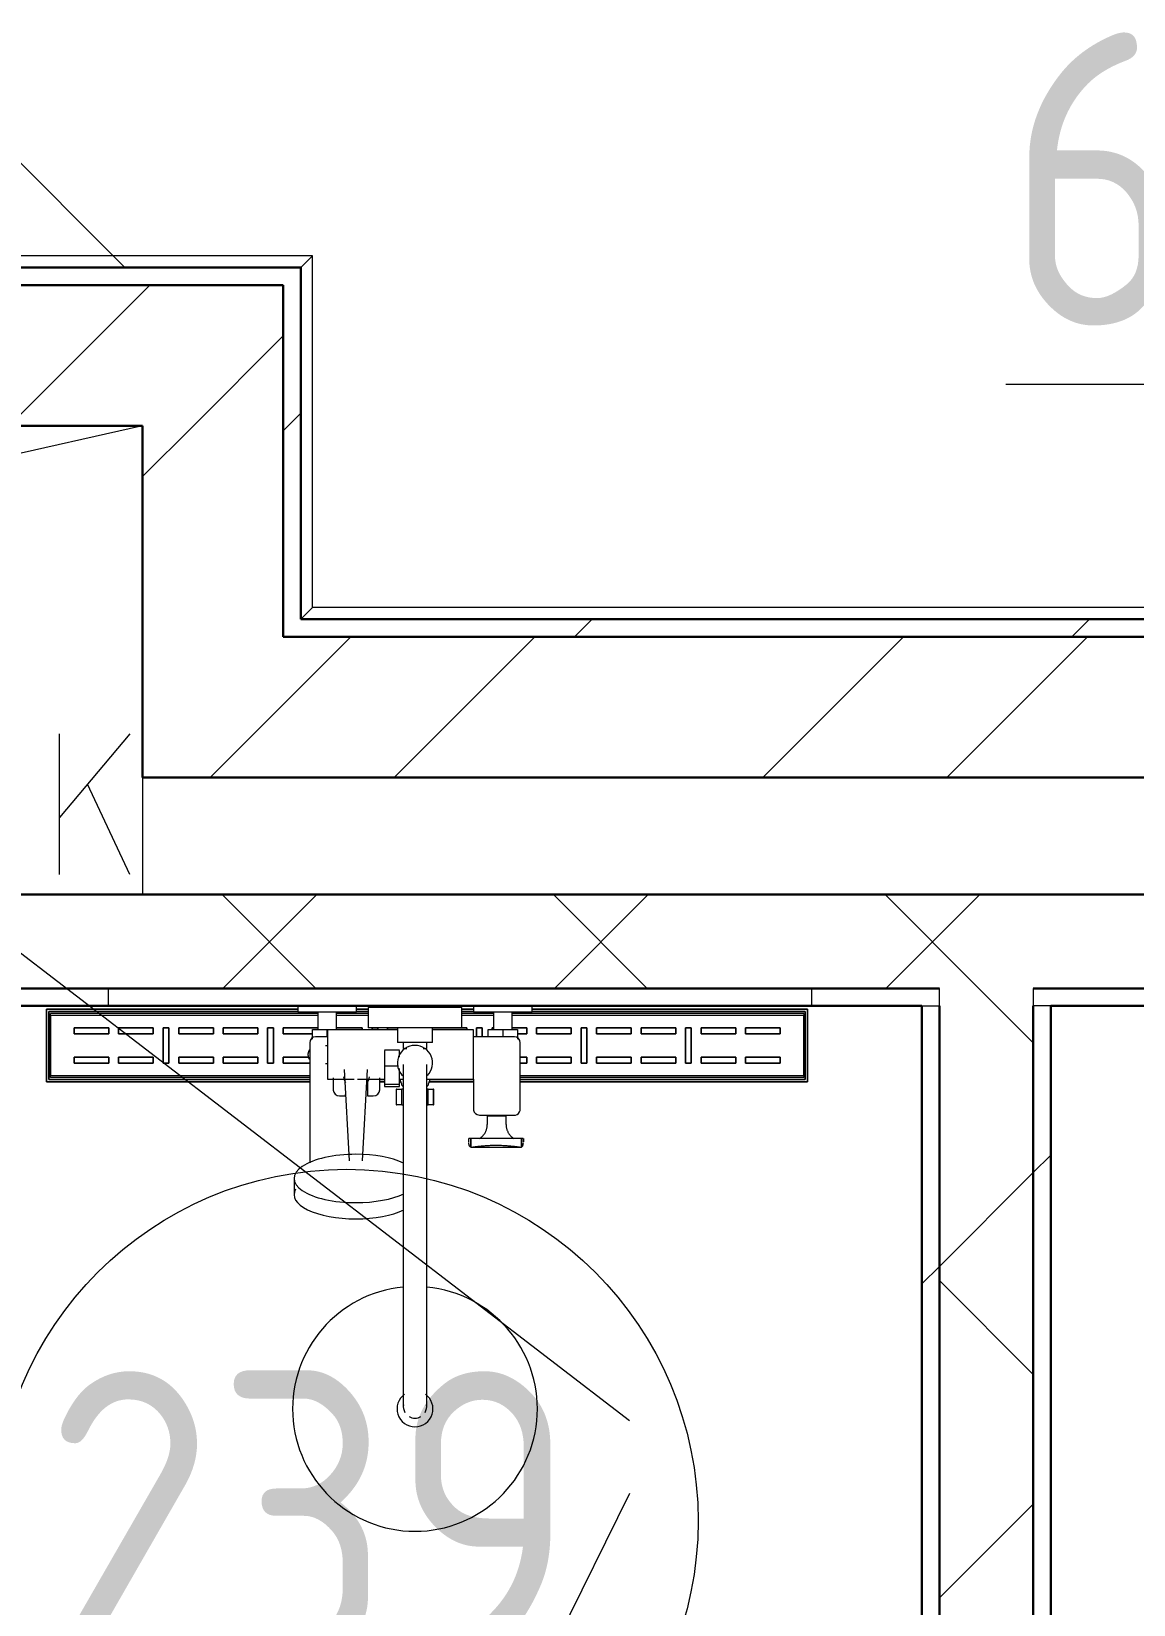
# Model space of a CAD drawing. Header units: millimetres. Extents: x -1073752 to 1436911, y -1379358 to 94781.
# Drawn here: x -892177 to -891237, y -990276 to -988934 of the extents above; entities that cross this region are included whole.
import ezdxf

# ---------------------------------------------------------------- set-up
doc = ezdxf.new("R2010")
doc.units = ezdxf.units.MM
doc.linetypes.add('ADSK_Сверху', pattern=[450, 300, -150])
doc.layers.add('Линии', color=7, linetype='Continuous', lineweight=9, true_color=0x00a600)
for name, color, linetype, lineweight in [('Марки помещений', 7, 'Continuous', 20), ('Обобщенные модели', 252, 'Continuous', 18), ('Оборудование', 7, 'Continuous', 18), ('Ограждение', 252, 'Continuous', 9), ('Перекрытие', 252, 'Continuous', 18), ('Сантехника', 252, 'Continuous', 9), ('Стены наружные', 7, 'Continuous', 18), ('Стены штриховка', 7, 'Continuous', 9)]:
    doc.layers.add(name, color=color, linetype=linetype, lineweight=lineweight)
doc.styles.add('GOST Common_2', font='', dxfattribs={"width": 0.9, "height": 249.9999999999997})
doc.styles.get('GOST Common_2').set_extended_font_data('GOST type B')

# ---------------------------------------------------------------- blocks, each defined once
blk = doc.blocks.new('2 этаж')
at = {"color": 251, "lineweight": 18, "true_color": 0x636466}
for p, q in [((131641.0060557647, 18445.74682289857), (131477.2476524397, 18408.85878940584)), ((131630.1765846279, 18182.95949523279), (131570.1765846279, 18111.45427967713)), ((131570.1765846279, 18062.95949523279), (131570.1765846279, 18182.95949523279)), ((131641.0060557647, 18145.74682289857), (131641.0060557647, 18045.74682289857)), ((131630.1765846279, 18062.95949523279), (131594.2081704322, 18140.09400839516))]:
    blk.add_line(p, q, dxfattribs=at)
at = {"layer": 'Линии', "color": 251, "linetype": 'ADSK_Сверху', "ltscale": 100, "true_color": 0x636466}
for p, q in [((132056.5529991241, 17596.7266851117), (131426.0060557647, 18080.74682289857)), ((132056.5529991241, 17534.76696068543), (131426.0060557647, 16260.74682289857))]:
    blk.add_line(p, q, dxfattribs=at)
at = {"layer": 'Марки помещений', "color": 251, "true_color": 0x636466}
blk.add_circle((131815.069456658, 17511.39597644535), 300.0000000000001, dxfattribs=at)
at = {"layer": 'Обобщенные модели', "color": 251, "lineweight": 9, "true_color": 0x636466}
for p, q in [((131919.1677697236, 17837.72998479911), (131919.1677697236, 17834.26216304739)), ((131921.1646540255, 17837.72998479911), (131919.40419887, 17837.72998479911)), ((131921.1646540255, 17837.72998479911), (131921.1646540255, 17830.28268482629)), ((131964.2906841338, 17837.72998479911), (131921.1646540255, 17837.72998479911)), ((131921.1646540255, 17830.28268482629), (131921.1646540255, 17837.72998479911)), ((131964.2906841338, 17830.28268482629), (131964.2906841338, 17837.72998479911)), ((131965.7796079493, 17837.72998479911), (131964.2906841338, 17837.72998479911)), ((131964.2906841338, 17837.72998479911), (131964.2906841338, 17830.28268482629)), ((131966.0076678752, 17837.72998479911), (131966.0076678752, 17834.9610754514)), ((131966.0719146914, 17834.56510886771), (131966.0719146914, 17837.72998479911)), ((131921.1659415991, 17830.28266201413), (131964.2893484298, 17830.28266201413))]:
    blk.add_line(p, q, dxfattribs=at)
for points, knots in [([(131919.2061827694, 17833.76593725762), (131919.2261906213, 17833.61314711376), (131919.2812962802, 17833.26071850717), (131919.4048777636, 17832.60947575624), (131919.570387566, 17831.95885629347), (131919.7837074537, 17831.4320832481), (131920.0494618475, 17831.04710173601), (131920.4702613179, 17830.60374603205), (131920.8646613914, 17830.383423905), (131921.1646540255, 17830.28268482629)], [0.3333333333333333, 0.3333333333333333, 0.3333333333333333, 0.3333333333333333, 0.4166666666666666, 0.5, 0.5833333333333333, 0.6666666666666666, 0.75, 0.8333333333333333, 1, 1, 1, 1]), ([(131921.1646540255, 17830.28268482629), (131921.1646540255, 17830.27486360719), (131921.8265845645, 17830.33702307794), (131923.6919693395, 17830.58214684454), (131925.0435884902, 17830.75818276469), (131926.191237673, 17830.89071192459), (131927.4625742127, 17831.03613341379), (131928.8484077149, 17831.19909828296), (131930.3393267787, 17831.36045465799), (131931.9257037633, 17831.50063215761), (131933.5965019675, 17831.62553735398), (131935.9184387423, 17831.78840237047), (131940.1805750704, 17831.99091478286), (131945.2829775116, 17831.99066781864), (131949.5428394392, 17831.78810127411), (131951.8634561816, 17831.62521037727), (131953.5336956367, 17831.5002763347), (131955.1205085348, 17831.36001331714), (131956.6123102433, 17831.19854016532), (131957.9986233175, 17831.03548724699), (131959.269538309, 17830.89005013346), (131960.41548345, 17830.75765205472), (131961.7643109211, 17830.58192241174), (131963.6271317243, 17830.33727065858), (131964.2906841338, 17830.27500731347), (131964.2906841338, 17830.28268482629)], [0, 0, 0, 0, 0.1111111111111111, 0.1666666666666667, 0.1944444444444444, 0.2222222222222222, 0.25, 0.2777777777777778, 0.3055555555555556, 0.3333333333333333, 0.361111111111111, 0.3888888888888888, 0.4444444444444444, 0.5555555555555556, 0.6111111111111112, 0.6388888888888888, 0.6666666666666666, 0.6944444444444444, 0.7222222222222222, 0.75, 0.7777777777777778, 0.8055555555555556, 0.8333333333333333, 0.8888888888888888, 1, 1, 1, 1]), ([(131964.2906841338, 17830.28268482629), (131964.5305619907, 17830.38273010252), (131964.852752728, 17830.6040242227), (131965.2085971232, 17831.05338725023), (131965.4390816914, 17831.44385804317), (131965.6332141254, 17831.98259167036), (131965.7916035085, 17832.65054061369), (131965.9150006111, 17833.31691191625), (131965.9742058353, 17833.67291238607), (131965.9980409892, 17833.82567626832)], [0, 0, 0, 0, 0.1666666666666667, 0.25, 0.3333333333333333, 0.4166666666666666, 0.5, 0.5833333333333333, 0.6666666666666666, 0.6666666666666666, 0.6666666666666666, 0.6666666666666666])]:
    blk.add_open_spline(points, degree=3, knots=knots, dxfattribs=at)
at = {"layer": 'Оборудование', "color": 251, "true_color": 0x636466}
blk.add_line((131626.0060557647, 18580.74682289863), (131499.5846995274, 18707.16817913589), dxfattribs=at)
at = {"layer": 'Ограждение', "color": 251, "true_color": 0x636466}
for p, q in [((131786.0060557647, 18590.74682289857), (131451.0060557648, 18590.74682289857)), ((131786.0060557647, 18590.74682289857), (131776.0060557647, 18580.74682289857)), ((131786.0060557647, 18290.74682289863), (131786.0060557647, 18590.74682289857)), ((131786.0060557647, 18290.74682289863), (131776.0060557647, 18280.74682289863)), ((133271.0060557646, 18290.74682289863), (131786.0060557647, 18290.74682289863))]:
    blk.add_line(p, q, dxfattribs=at)
at = {"layer": 'Перекрытие', "color": 251, "ltscale": 100, "true_color": 0x636466}
blk.add_line((131641.0060557647, 18145.74682289857), (131641.0060557647, 18045.74682289857), dxfattribs=at)
at = {"layer": 'Сантехника', "color": 251, "true_color": 0x636466}
for p, q in [((131559.052999124, 17885.98635344551), (131559.052999124, 17947.94607787178)), ((131559.052999124, 17947.94607787178), (131559.052999124, 17885.98635344551)), ((131559.052999124, 17947.94607787178), (131773.5060557647, 17947.94607787178)), ((131773.5060557647, 17947.94607787178), (131559.052999124, 17947.94607787178)), ((131773.5886808963, 17945.99594359443), (131561.0395713897, 17945.99594359443)), ((131561.0395713897, 17945.99594359443), (131773.5886808963, 17945.99594359443)), ((131561.0395713897, 17945.99594359443), (131561.0395713897, 17887.93649153755)), ((131561.0395713897, 17887.93649153755), (131561.0395713897, 17945.99594359443)), ((131562.5674034209, 17939.2662187104), (131562.5674034209, 17944.2662187104)), ((131790.5060557647, 17944.2662187104), (131562.5674034209, 17944.2662187104)), ((131562.5674034209, 17942.7662187104), (131562.5674034209, 17944.2662187104)), ((131773.5060557647, 17950.74682289863), (131773.5060557647, 17945.74682289863)), ((131773.5060557647, 17945.74682289857), (131823.5060557647, 17945.74682289857)), ((131790.5060557647, 17945.74682289863), (131790.5060557647, 17930.74682289863)), ((131806.5060557647, 17930.74682289863), (131806.5060557647, 17945.74682289863)), ((131833.5060557647, 17944.2662187104), (131806.5060557647, 17944.2662187104)), ((131823.5060557647, 17945.74682289863), (131823.5060557647, 17950.74682289863)), ((131823.5060557647, 17947.94607787178), (131833.5060557647, 17947.94607787178)), ((131833.5060557647, 17947.94607787178), (131823.5060557647, 17947.94607787178)), ((131833.5060557647, 17945.99594359443), (131823.5060557647, 17945.99594359443)), ((131823.5060557647, 17945.99594359443), (131833.5060557647, 17945.99594359443)), ((131833.5060557647, 17949.52743013855), (131833.5060557647, 17932.17996882356)), ((131873.5060557647, 17949.52743013855), (131833.5060557647, 17949.52743013855)), ((131913.5060557647, 17949.52743013855), (131873.5060557647, 17949.52743013855)), ((131913.5060557647, 17932.17996882356), (131913.5060557647, 17949.52743013855)), ((131913.5060557647, 17947.94607787178), (131923.5060557647, 17947.94607787178)), ((131923.5060557647, 17947.94607787178), (131913.5060557647, 17947.94607787178)), ((131923.5060557647, 17945.99594359443), (131913.5060557647, 17945.99594359443)), ((131913.5060557647, 17945.99594359443), (131923.5060557647, 17945.99594359443)), ((131940.5060557647, 17944.2662187104), (131913.5060557647, 17944.2662187104)), ((131923.5060557647, 17950.74682289863), (131923.5060557647, 17945.74682289863)), ((131923.5060557647, 17945.74682289857), (131973.5060557647, 17945.74682289857)), ((131940.5060557647, 17945.74682289863), (131940.5060557647, 17930.74682289863)), ((131956.5060557648, 17930.74682289863), (131956.5060557648, 17945.74682289863)), ((132205.2798667998, 17944.2662187104), (131956.5060557647, 17944.2662187104)), ((132206.4535728545, 17945.99594359443), (131973.4234306333, 17945.99594359443)), ((131973.4234306333, 17945.99594359443), (132206.4535728545, 17945.99594359443)), ((131973.5060557647, 17945.74682289863), (131973.5060557647, 17950.74682289863)), ((131973.5060557647, 17947.94607787178), (132208.3744102569, 17947.94607787178)), ((132208.3744102569, 17947.94607787178), (131973.5060557647, 17947.94607787178)), ((132205.2798667998, 17944.2662187104), (132205.2798667998, 17939.2662187104)), ((132205.2798667998, 17944.2662187104), (132205.2798667998, 17942.7662187104)), ((132206.4535728545, 17887.93649153755), (132206.4535728545, 17945.99594359443)), ((132206.4535728545, 17945.99594359443), (132206.4535728545, 17887.93649153755)), ((132208.3744102569, 17947.94607787178), (132208.3744102569, 17885.98635344551)), ((132208.3744102569, 17885.98635344551), (132208.3744102569, 17947.94607787178)), ((131562.5674034209, 17942.7662187104), (131790.5060557647, 17942.7662187104)), ((131562.5674034209, 17942.7662187104), (131562.5674034209, 17939.2662187104)), ((131562.5674034209, 17894.66622405098), (131562.5674034209, 17939.2662187104)), ((131562.5674034209, 17939.2662187104), (131562.5674034209, 17894.66622405098)), ((131612.3099266143, 17931.96622042701), (131582.7599388213, 17931.96622042701)), ((131582.7599388213, 17931.96622042701), (131582.7599388213, 17926.96622042701)), ((131582.7599388213, 17926.96622042701), (131582.7599388213, 17931.96622042701)), ((131582.7599388213, 17931.96622042701), (131612.3099266143, 17931.96622042701)), ((131612.3099266143, 17926.96622042701), (131612.3099266143, 17931.96622042701)), ((131612.3099266143, 17931.96622042701), (131612.3099266143, 17926.96622042701)), ((131650.2324272246, 17931.96622042701), (131620.6824394317, 17931.96622042701)), ((131620.6824394317, 17931.96622042701), (131620.6824394317, 17926.96622042701)), ((131620.6824394317, 17926.96622042701), (131620.6824394317, 17931.96622042701)), ((131620.6824394317, 17931.96622042701), (131650.2324272246, 17931.96622042701)), ((131650.2324272246, 17926.96622042701), (131650.2324272246, 17931.96622042701)), ((131650.2324272246, 17931.96622042701), (131650.2324272246, 17926.96622042701)), ((131663.5299125762, 17931.96622042701), (131658.6049247832, 17931.96622042701)), ((131658.6049247832, 17931.96622042701), (131658.6049247832, 17901.96622042701)), ((131658.6049247832, 17901.96622042701), (131658.6049247832, 17931.96622042701)), ((131658.6049247832, 17931.96622042701), (131663.5299125762, 17931.96622042701)), ((131663.5299125762, 17901.96622042701), (131663.5299125762, 17931.96622042701)), ((131663.5299125762, 17931.96622042701), (131663.5299125762, 17901.96622042701)), ((131701.4523941131, 17931.96621947334), (131671.9024063201, 17931.96621947334)), ((131671.9024063201, 17931.96621947334), (131671.9024063201, 17926.96621947334)), ((131671.9024063201, 17926.96621947334), (131671.9024063201, 17931.96621947334)), ((131671.9024063201, 17931.96621947334), (131701.4523941131, 17931.96621947334)), ((131701.4523941131, 17926.96621947334), (131701.4523941131, 17931.96621947334)), ((131701.4523941131, 17931.96621947334), (131701.4523941131, 17926.96621947334)), ((131739.3748947234, 17931.96621947334), (131709.8249069304, 17931.96621947334)), ((131709.8249069304, 17931.96621947334), (131709.8249069304, 17926.96621947334)), ((131709.8249069304, 17926.96621947334), (131709.8249069304, 17931.96621947334)), ((131709.8249069304, 17931.96621947334), (131739.3748947234, 17931.96621947334)), ((131739.3748947234, 17926.96621947334), (131739.3748947234, 17931.96621947334)), ((131739.3748947234, 17931.96621947334), (131739.3748947234, 17926.96621947334)), ((131752.6723991485, 17931.96622042701), (131747.7474113555, 17931.96622042701)), ((131747.7474113555, 17931.96622042701), (131747.7474113555, 17901.96622042701)), ((131747.7474113555, 17901.96622042701), (131747.7474113555, 17931.96622042701)), ((131747.7474113555, 17931.96622042701), (131752.6723991485, 17931.96622042701)), ((131752.6723991485, 17901.96622042701), (131752.6723991485, 17931.96622042701)), ((131752.6723991485, 17931.96622042701), (131752.6723991485, 17901.96622042701)), ((131790.5060557647, 17931.96622042701), (131761.0448776336, 17931.96622042701)), ((131761.0448776336, 17931.96622042701), (131761.0448776336, 17926.96622042701)), ((131761.0448776336, 17926.96622042701), (131761.0448776336, 17931.96622042701)), ((131761.0448776336, 17931.96622042701), (131790.5060557647, 17931.96622042701)), ((131786.0060557647, 17930.74682289857), (131798.5060557647, 17930.74682289857)), ((131786.0060557647, 17922.39828906476), (131786.0060557647, 17930.74682289857)), ((131798.5060557647, 17930.74682289857), (131811.0060557647, 17930.74682289857)), ((131798.5060557647, 17924.40767054626), (131798.5060557647, 17930.74682289857)), ((131858.6570637479, 17930.44502288551), (131798.8367890416, 17930.44502288551)), ((131798.8367890416, 17930.44502288545), (131798.8367890416, 17888.17246871383)), ((131806.5060557647, 17942.7662187104), (131833.5060557647, 17942.7662187104)), ((131828.5174118133, 17931.96622042701), (131806.5060557647, 17931.96622042701)), ((131806.5060557647, 17931.96622042701), (131828.5174118133, 17931.96622042701)), ((131828.5174118133, 17930.27356106479), (131828.5174118133, 17931.96622042701)), ((131828.5174118133, 17931.96622042701), (131828.5174118133, 17930.27356106479)), ((131873.5060557647, 17932.17996882356), (131833.5060557647, 17932.17996882356)), ((131841.8148971648, 17931.96622042701), (131836.8899093719, 17931.96622042701)), ((131836.8899093719, 17931.96622042701), (131836.8899093719, 17930.22519403131)), ((131836.8899093719, 17930.22519403131), (131836.8899093719, 17931.96622042701)), ((131836.8899093719, 17931.96622042701), (131841.8148971648, 17931.96622042701)), ((131841.8148971648, 17930.44502288545), (131841.8148971648, 17931.96622042701)), ((131841.8148971648, 17931.96622042701), (131841.8148971648, 17930.44502288545)), ((131858.5246602974, 17931.96621947334), (131850.1873985381, 17931.96621947334)), ((131850.1873985381, 17931.96621947334), (131850.1873985381, 17930.44502288545)), ((131850.1873985381, 17930.44502288545), (131850.1873985381, 17931.96621947334)), ((131850.1873985381, 17931.96621947334), (131858.5246602974, 17931.96621947334)), ((131858.5060557647, 17932.17996882356), (131858.5060557647, 17919.56091990339)), ((131913.5060557647, 17932.17996882356), (131873.5060557647, 17932.17996882356)), ((131888.5060557647, 17919.56091990339), (131888.5060557647, 17932.17996882356)), ((131917.6598869414, 17931.96621947334), (131888.5060557647, 17931.96621947334)), ((131888.5060557647, 17931.96621947334), (131917.6598869414, 17931.96621947334)), ((131923.5060557647, 17930.44502288551), (131888.5060557647, 17930.44502288551)), ((131913.5060557647, 17942.7662187104), (131940.5060557647, 17942.7662187104)), ((131917.6598869414, 17930.44502288545), (131917.6598869414, 17931.96621947334)), ((131917.6598869414, 17931.96621947334), (131917.6598869414, 17930.44502288545)), ((131923.5060557647, 17888.17246871383), (131923.5060557647, 17930.44502288545)), ((131930.9573913665, 17931.96622042701), (131926.0324035735, 17931.96622042701)), ((131926.0324035735, 17931.96622042701), (131926.0324035735, 17924.40767054626)), ((131926.0324035735, 17924.40767054626), (131926.0324035735, 17931.96622042701)), ((131926.0324035735, 17931.96622042701), (131930.9573913665, 17931.96622042701)), ((131930.9573913665, 17924.40767054626), (131930.9573913665, 17931.96622042701)), ((131930.9573913665, 17931.96622042701), (131930.9573913665, 17924.40767054626)), ((131936.0060557647, 17930.74682289857), (131948.5060557647, 17930.74682289857)), ((131936.0060557647, 17924.40767054626), (131936.0060557647, 17930.74682289857)), ((131940.5060557647, 17931.96622042701), (131939.3298698516, 17931.96622042701)), ((131939.3298698516, 17931.96622042701), (131939.3298698516, 17930.74682289857)), ((131939.3298698516, 17930.74682289857), (131939.3298698516, 17931.96622042701)), ((131939.3298698516, 17931.96622042701), (131940.5060557647, 17931.96622042701)), ((131948.5060557647, 17930.74682289857), (131961.0060557647, 17930.74682289857)), ((131948.5060557647, 17930.74682289857), (131948.5060557647, 17924.40767054626)), ((131956.5060557647, 17942.7662187104), (132205.2798667998, 17942.7662187104)), ((131968.8798576446, 17931.96622042701), (131956.5060557647, 17931.96622042701)), ((131956.5060557647, 17931.96622042701), (131968.8798576446, 17931.96622042701)), ((131961.0060557647, 17930.74682289857), (131961.0060557647, 17922.34672747424)), ((131968.8798576446, 17926.96622042701), (131968.8798576446, 17931.96622042701)), ((131968.8798576446, 17931.96622042701), (131968.8798576446, 17926.96622042701)), ((132006.8024040313, 17931.96622042701), (131977.2524162383, 17931.96622042701)), ((131977.2524162383, 17931.96622042701), (131977.2524162383, 17926.96622042701)), ((131977.2524162383, 17926.96622042701), (131977.2524162383, 17931.96622042701)), ((131977.2524162383, 17931.96622042701), (132006.8024040313, 17931.96622042701)), ((132006.8024040313, 17926.96622042701), (132006.8024040313, 17931.96622042701)), ((132006.8024040313, 17931.96622042701), (132006.8024040313, 17926.96622042701)), ((132020.0998893828, 17931.96622042701), (132015.1749015899, 17931.96622042701)), ((132015.1749015899, 17931.96622042701), (132015.1749015899, 17901.96622042701)), ((132015.1749015899, 17901.96622042701), (132015.1749015899, 17931.96622042701)), ((132015.1749015899, 17931.96622042701), (132020.0998893828, 17931.96622042701)), ((132020.0998893828, 17901.96622042701), (132020.0998893828, 17931.96622042701)), ((132020.0998893828, 17931.96622042701), (132020.0998893828, 17901.96622042701)), ((132058.022405252, 17931.96622042701), (132028.472417459, 17931.96622042701)), ((132028.472417459, 17931.96622042701), (132028.472417459, 17926.96622042701)), ((132028.472417459, 17926.96622042701), (132028.472417459, 17931.96622042701)), ((132028.472417459, 17931.96622042701), (132058.022405252, 17931.96622042701)), ((132058.022405252, 17926.96622042701), (132058.022405252, 17931.96622042701)), ((132058.022405252, 17931.96622042701), (132058.022405252, 17926.96622042701)), ((132095.9449058623, 17931.96622042701), (132066.3949180694, 17931.96622042701)), ((132066.3949180694, 17931.96622042701), (132066.3949180694, 17926.96622042701)), ((132066.3949180694, 17926.96622042701), (132066.3949180694, 17931.96622042701)), ((132066.3949180694, 17931.96622042701), (132095.9449058623, 17931.96622042701)), ((132095.9449058623, 17926.96622042701), (132095.9449058623, 17931.96622042701)), ((132095.9449058623, 17931.96622042701), (132095.9449058623, 17926.96622042701)), ((132109.2423912139, 17931.96622042701), (132104.3174034209, 17931.96622042701)), ((132104.3174034209, 17931.96622042701), (132104.3174034209, 17901.96622042701)), ((132104.3174034209, 17901.96622042701), (132104.3174034209, 17931.96622042701)), ((132104.3174034209, 17931.96622042701), (132109.2423912139, 17931.96622042701)), ((132109.2423912139, 17901.96622042701), (132109.2423912139, 17931.96622042701)), ((132109.2423912139, 17931.96622042701), (132109.2423912139, 17901.96622042701)), ((132147.1648765655, 17931.96622138069), (132117.6148887725, 17931.96622138069)), ((132117.6148887725, 17931.96622138069), (132117.6148887725, 17926.96622138069)), ((132117.6148887725, 17926.96622138069), (132117.6148887725, 17931.96622138069)), ((132117.6148887725, 17931.96622138069), (132147.1648765655, 17931.96622138069)), ((132147.1648765655, 17926.96622138069), (132147.1648765655, 17931.96622138069)), ((132147.1648765655, 17931.96622138069), (132147.1648765655, 17926.96622138069)), ((132185.0874229522, 17931.96622138069), (132155.5374351592, 17931.96622138069)), ((132155.5374351592, 17931.96622138069), (132155.5374351592, 17926.96622138069)), ((132155.5374351592, 17926.96622138069), (132155.5374351592, 17931.96622138069)), ((132155.5374351592, 17931.96622138069), (132185.0874229522, 17931.96622138069)), ((132185.0874229522, 17926.96622138069), (132185.0874229522, 17931.96622138069)), ((132185.0874229522, 17931.96622138069), (132185.0874229522, 17926.96622138069)), ((132205.2798667998, 17939.2662187104), (132205.2798667998, 17942.7662187104)), ((132205.2798667998, 17939.2662187104), (132205.2798667998, 17894.66622405098)), ((132205.2798667998, 17894.66622405098), (132205.2798667998, 17939.2662187104)), ((131582.7599388213, 17926.96622042701), (131612.3099266143, 17926.96622042701)), ((131612.3099266143, 17926.96622042701), (131582.7599388213, 17926.96622042701)), ((131620.6824394317, 17926.96622042701), (131650.2324272246, 17926.96622042701)), ((131650.2324272246, 17926.96622042701), (131620.6824394317, 17926.96622042701)), ((131671.9024063201, 17926.96621947334), (131701.4523941131, 17926.96621947334)), ((131701.4523941131, 17926.96621947334), (131671.9024063201, 17926.96621947334)), ((131709.8249069304, 17926.96621947334), (131739.3748947234, 17926.96621947334)), ((131739.3748947234, 17926.96621947334), (131709.8249069304, 17926.96621947334)), ((131761.0448776336, 17926.96622042701), (131786.0060557647, 17926.96622042701)), ((131786.0060557647, 17926.96622042701), (131761.0448776336, 17926.96622042701)), ((131783.7112734648, 17919.40767054626), (131783.7112734648, 17817.02504816942)), ((131798.8367890416, 17924.40767054626), (131788.7112734648, 17924.40767054626)), ((131798.8367890416, 17916.7890873116), (131797.2672359056, 17916.7890873116)), ((131873.5060557647, 17919.56091990334), (131858.5060557647, 17919.56091990334)), ((131863.5060557647, 17919.56091990339), (131863.5060557647, 17914.56091990339)), ((131888.5060557647, 17919.56091990334), (131873.5060557647, 17919.56091990334)), ((131883.5060557647, 17914.56091990339), (131883.5060557647, 17919.56091990339)), ((131958.2612734648, 17924.40767054626), (131923.5060557647, 17924.40767054626)), ((131961.0060557647, 17926.96622042701), (131968.8798576446, 17926.96622042701)), ((131968.8798576446, 17926.96622042701), (131961.0060557647, 17926.96622042701)), ((131963.2612734648, 17861.70239184937), (131963.2612734648, 17919.40767054626)), ((131977.2524162383, 17926.96622042701), (132006.8024040313, 17926.96622042701)), ((132006.8024040313, 17926.96622042701), (131977.2524162383, 17926.96622042701)), ((132028.472417459, 17926.96622042701), (132058.022405252, 17926.96622042701)), ((132058.022405252, 17926.96622042701), (132028.472417459, 17926.96622042701)), ((132066.3949180694, 17926.96622042701), (132095.9449058623, 17926.96622042701)), ((132095.9449058623, 17926.96622042701), (132066.3949180694, 17926.96622042701)), ((132117.6148887725, 17926.96622138069), (132147.1648765655, 17926.96622138069)), ((132147.1648765655, 17926.96622138069), (132117.6148887725, 17926.96622138069)), ((132155.5374351592, 17926.96622138069), (132185.0874229522, 17926.96622138069)), ((132185.0874229522, 17926.96622138069), (132155.5374351592, 17926.96622138069)), ((131612.3099266143, 17906.96622042701), (131582.7599388213, 17906.96622042701)), ((131582.7599388213, 17906.96622042701), (131582.7599388213, 17901.96622042701)), ((131582.7599388213, 17901.96622042701), (131582.7599388213, 17906.96622042701)), ((131582.7599388213, 17906.96622042701), (131612.3099266143, 17906.96622042701)), ((131612.3099266143, 17901.96622042701), (131612.3099266143, 17906.96622042701)), ((131612.3099266143, 17906.96622042701), (131612.3099266143, 17901.96622042701)), ((131650.2324272246, 17906.96622042701), (131620.6824394317, 17906.96622042701)), ((131620.6824394317, 17906.96622042701), (131620.6824394317, 17901.96622042701)), ((131620.6824394317, 17901.96622042701), (131620.6824394317, 17906.96622042701)), ((131620.6824394317, 17906.96622042701), (131650.2324272246, 17906.96622042701)), ((131650.2324272246, 17901.96622042701), (131650.2324272246, 17906.96622042701)), ((131650.2324272246, 17906.96622042701), (131650.2324272246, 17901.96622042701)), ((131701.4523941131, 17906.96621947334), (131671.9024063201, 17906.96621947334)), ((131671.9024063201, 17906.96621947334), (131671.9024063201, 17901.96621947334)), ((131671.9024063201, 17901.96621947334), (131671.9024063201, 17906.96621947334)), ((131671.9024063201, 17906.96621947334), (131701.4523941131, 17906.96621947334)), ((131701.4523941131, 17901.96621947334), (131701.4523941131, 17906.96621947334)), ((131701.4523941131, 17906.96621947334), (131701.4523941131, 17901.96621947334)), ((131739.3748947234, 17906.96621947334), (131709.8249069304, 17906.96621947334)), ((131709.8249069304, 17906.96621947334), (131709.8249069304, 17901.96621947334)), ((131709.8249069304, 17901.96621947334), (131709.8249069304, 17906.96621947334)), ((131709.8249069304, 17906.96621947334), (131739.3748947234, 17906.96621947334)), ((131739.3748947234, 17901.96621947334), (131739.3748947234, 17906.96621947334)), ((131739.3748947234, 17906.96621947334), (131739.3748947234, 17901.96621947334)), ((131782.9750504404, 17906.96622042701), (131761.0448776336, 17906.96622042701)), ((131761.0448776336, 17906.96622042701), (131761.0448776336, 17901.96622042701)), ((131761.0448776336, 17901.96622042701), (131761.0448776336, 17906.96622042701)), ((131761.0448776336, 17906.96622042701), (131782.9750504404, 17906.96622042701)), ((131860.3780264737, 17912.96061457769), (131847.4633718109, 17912.96061457769)), ((131847.4633718109, 17912.9022444096), (131847.4633718109, 17899.59133508679)), ((131860.3780264737, 17907.00159520988), (131860.3780264737, 17912.9022444096)), ((131863.5060557647, 17914.56091990334), (131866.6701145674, 17914.56091990334)), ((131880.3419969621, 17914.56091990334), (131883.5060557647, 17914.56091990334)), ((131968.8798576446, 17906.96622042701), (131963.2612734648, 17906.96622042701)), ((131963.2612734648, 17906.96622042701), (131968.8798576446, 17906.96622042701)), ((131968.8798576446, 17901.96622042701), (131968.8798576446, 17906.96622042701)), ((131968.8798576446, 17906.96622042701), (131968.8798576446, 17901.96622042701)), ((132006.8024040313, 17906.96622042701), (131977.2524162383, 17906.96622042701)), ((131977.2524162383, 17906.96622042701), (131977.2524162383, 17901.96622042701)), ((131977.2524162383, 17901.96622042701), (131977.2524162383, 17906.96622042701)), ((131977.2524162383, 17906.96622042701), (132006.8024040313, 17906.96622042701)), ((132006.8024040313, 17901.96622042701), (132006.8024040313, 17906.96622042701)), ((132006.8024040313, 17906.96622042701), (132006.8024040313, 17901.96622042701)), ((132058.022405252, 17906.96622042701), (132028.472417459, 17906.96622042701)), ((132028.472417459, 17906.96622042701), (132028.472417459, 17901.96622042701)), ((132028.472417459, 17901.96622042701), (132028.472417459, 17906.96622042701)), ((132028.472417459, 17906.96622042701), (132058.022405252, 17906.96622042701)), ((132058.022405252, 17901.96622042701), (132058.022405252, 17906.96622042701)), ((132058.022405252, 17906.96622042701), (132058.022405252, 17901.96622042701)), ((132095.9449058623, 17906.96622042701), (132066.3949180694, 17906.96622042701)), ((132066.3949180694, 17906.96622042701), (132066.3949180694, 17901.96622042701)), ((132066.3949180694, 17901.96622042701), (132066.3949180694, 17906.96622042701)), ((132066.3949180694, 17906.96622042701), (132095.9449058623, 17906.96622042701)), ((132095.9449058623, 17901.96622042701), (132095.9449058623, 17906.96622042701)), ((132095.9449058623, 17906.96622042701), (132095.9449058623, 17901.96622042701)), ((132147.1648765655, 17906.96622138069), (132117.6148887725, 17906.96622138069)), ((132117.6148887725, 17906.96622138069), (132117.6148887725, 17901.96622138069)), ((132117.6148887725, 17901.96622138069), (132117.6148887725, 17906.96622138069)), ((132117.6148887725, 17906.96622138069), (132147.1648765655, 17906.96622138069)), ((132147.1648765655, 17901.96622138069), (132147.1648765655, 17906.96622138069)), ((132147.1648765655, 17906.96622138069), (132147.1648765655, 17901.96622138069)), ((132185.0874229522, 17906.96622138069), (132155.5374351592, 17906.96622138069)), ((132155.5374351592, 17906.96622138069), (132155.5374351592, 17901.96622138069)), ((132155.5374351592, 17901.96622138069), (132155.5374351592, 17906.96622138069)), ((132155.5374351592, 17906.96622138069), (132185.0874229522, 17906.96622138069)), ((132185.0874229522, 17901.96622138069), (132185.0874229522, 17906.96622138069)), ((132185.0874229522, 17906.96622138069), (132185.0874229522, 17901.96622138069)), ((131562.5674034209, 17894.66622405098), (131562.5674034209, 17891.16622405098)), ((131562.5674034209, 17889.66622405098), (131562.5674034209, 17894.66622405098)), ((131783.7112734648, 17891.16622405098), (131562.5674034209, 17891.16622405098)), ((131562.5674034209, 17889.66622405098), (131562.5674034209, 17891.16622405098)), ((131582.7599388213, 17901.96622042701), (131612.3099266143, 17901.96622042701)), ((131612.3099266143, 17901.96622042701), (131582.7599388213, 17901.96622042701)), ((131620.6824394317, 17901.96622042701), (131650.2324272246, 17901.96622042701)), ((131650.2324272246, 17901.96622042701), (131620.6824394317, 17901.96622042701)), ((131658.6049247832, 17901.96622042701), (131663.5299125762, 17901.96622042701)), ((131663.5299125762, 17901.96622042701), (131658.6049247832, 17901.96622042701)), ((131671.9024063201, 17901.96621947334), (131701.4523941131, 17901.96621947334)), ((131701.4523941131, 17901.96621947334), (131671.9024063201, 17901.96621947334)), ((131709.8249069304, 17901.96621947334), (131739.3748947234, 17901.96621947334)), ((131739.3748947234, 17901.96621947334), (131709.8249069304, 17901.96621947334)), ((131747.7474113555, 17901.96622042701), (131752.6723991485, 17901.96622042701)), ((131752.6723991485, 17901.96622042701), (131747.7474113555, 17901.96622042701)), ((131761.0448776336, 17901.96622042701), (131783.7112734648, 17901.96622042701)), ((131783.7112734648, 17901.96622042701), (131761.0448776336, 17901.96622042701)), ((131797.2672359056, 17901.75414636033), (131798.8367890416, 17901.75414636033)), ((131813.1117250857, 17896.67132459499), (131817.4809079748, 17818.7577295294)), ((131828.7159496897, 17818.7577295294), (131833.0851325789, 17896.67132459499)), ((131847.4633718109, 17899.59133508679), (131847.4633718109, 17884.16587668925)), ((131847.4633718109, 17899.59133508679), (131859.5060563723, 17899.59133508679)), ((131860.3780264737, 17884.16587668925), (131860.3780264737, 17897.48706745903)), ((131963.2612734648, 17901.96622042701), (131968.8798576446, 17901.96622042701)), ((131968.8798576446, 17901.96622042701), (131963.2612734648, 17901.96622042701)), ((132205.2798667998, 17891.16622405098), (131963.2612734648, 17891.16622405098)), ((131977.2524162383, 17901.96622042701), (132006.8024040313, 17901.96622042701)), ((132006.8024040313, 17901.96622042701), (131977.2524162383, 17901.96622042701)), ((132015.1749015899, 17901.96622042701), (132020.0998893828, 17901.96622042701)), ((132020.0998893828, 17901.96622042701), (132015.1749015899, 17901.96622042701)), ((132028.472417459, 17901.96622042701), (132058.022405252, 17901.96622042701)), ((132058.022405252, 17901.96622042701), (132028.472417459, 17901.96622042701)), ((132066.3949180694, 17901.96622042701), (132095.9449058623, 17901.96622042701)), ((132095.9449058623, 17901.96622042701), (132066.3949180694, 17901.96622042701)), ((132104.3174034209, 17901.96622042701), (132109.2423912139, 17901.96622042701)), ((132109.2423912139, 17901.96622042701), (132104.3174034209, 17901.96622042701)), ((132117.6148887725, 17901.96622138069), (132147.1648765655, 17901.96622138069)), ((132147.1648765655, 17901.96622138069), (132117.6148887725, 17901.96622138069)), ((132155.5374351592, 17901.96622138069), (132185.0874229522, 17901.96622138069)), ((132185.0874229522, 17901.96622138069), (132155.5374351592, 17901.96622138069)), ((132205.2798667998, 17891.16622405098), (132205.2798667998, 17894.66622405098)), ((132205.2798667998, 17894.66622405098), (132205.2798667998, 17889.66622405098)), ((132205.2798667998, 17891.16622405098), (132205.2798667998, 17889.66622405098)), ((131783.7112734648, 17885.98635344551), (131559.052999124, 17885.98635344551)), ((131559.052999124, 17885.98635344551), (131783.7112734648, 17885.98635344551)), ((131561.0395713897, 17887.93649153755), (131783.7112734648, 17887.93649153755)), ((131783.7112734648, 17887.93649153755), (131561.0395713897, 17887.93649153755)), ((131783.7112734648, 17889.66622405098), (131562.5674034209, 17889.66622405098)), ((131798.8367890416, 17888.17246871383), (131821.7496196062, 17888.17246871383)), ((131803.788510225, 17889.52860561217), (131803.788510225, 17879.03469636425)), ((131824.4419155855, 17888.17246871383), (131847.4633718109, 17888.17246871383)), ((131832.8810557647, 17885.43349847663), (131832.8810557647, 17887.48536810192)), ((131832.8810557647, 17885.43349847663), (131832.8810557647, 17874.08303103194)), ((131843.413510225, 17879.15583580057), (131843.413510225, 17889.52860561217)), ((131843.413510225, 17887.93649153755), (131847.4633718109, 17887.93649153755)), ((131847.4633718109, 17887.93649153755), (131843.413510225, 17887.93649153755)), ((131847.4633718109, 17885.98635344551), (131843.413510225, 17885.98635344551)), ((131843.413510225, 17885.98635344551), (131847.4633718109, 17885.98635344551)), ((131847.4633718109, 17884.16587668925), (131847.4633718109, 17882.10255788482)), ((131847.4633718109, 17884.16587668925), (131860.3780264737, 17884.16587668925)), ((131847.4633718109, 17882.10255788482), (131860.3780264737, 17882.10255788482)), ((131857.3488513841, 17879.73546281247), (131857.3488513841, 17866.54065076291)), ((131857.7299084063, 17879.73546281247), (131857.3488513841, 17879.73546281247)), ((131857.7299084063, 17879.73546281247), (131862.2091645284, 17879.73546281247)), ((131857.7299084063, 17866.54065076291), (131857.7299084063, 17879.73546281247)), ((131860.3780264737, 17888.17246871383), (131863.7738366924, 17888.17246871383)), ((131861.555438216, 17885.98635344551), (131860.3780264737, 17885.98635344551)), ((131860.3780264737, 17885.98635344551), (131861.555438216, 17885.98635344551)), ((131860.3780264737, 17882.10255788482), (131860.3780264737, 17884.16587668925)), ((131861.8538883997, 17879.73546281247), (131862.2091645284, 17879.73546281247)), ((131863.774739458, 17879.73546281247), (131862.2091645284, 17879.73546281247)), ((131862.2091645284, 17866.54065076291), (131862.2091645284, 17879.73546281247)), ((131862.4862734648, 17882.73546281247), (131863.8430784497, 17882.73546281247)), ((131863.5060557647, 17877.64156522404), (131863.5060557647, 17639.38598803466)), ((131882.9119641969, 17882.73546281247), (131884.4862734648, 17882.73546281247)), ((131884.8316840336, 17879.73546281247), (131883.1278984192, 17879.73546281247)), ((131883.2382748373, 17888.17246871383), (131923.5060557647, 17888.17246871383)), ((131883.5060557647, 17639.38598803466), (131883.5060557647, 17877.64156522404)), ((131884.8316840336, 17879.73546281247), (131889.3109401557, 17879.73546281247)), ((131884.8316840336, 17879.73546281247), (131885.1869601623, 17879.73546281247)), ((131884.8316840336, 17866.54065076291), (131884.8316840336, 17879.73546281247)), ((131923.4862734648, 17885.98635344551), (131885.5532822146, 17885.98635344551)), ((131885.5532822146, 17885.98635344551), (131923.4862734648, 17885.98635344551)), ((131886.3836103261, 17887.93649153755), (131923.7144203988, 17887.93649153755)), ((131923.7144203988, 17887.93649153755), (131886.3836103261, 17887.93649153755)), ((131889.6919971779, 17879.73546281247), (131889.3109401557, 17879.73546281247)), ((131889.3109401557, 17866.54065076291), (131889.3109401557, 17879.73546281247)), ((131889.6919971779, 17866.54065076291), (131889.6919971779, 17879.73546281247)), ((131923.4862734648, 17888.17246871383), (131923.4862734648, 17861.79867188173)), ((132205.2798667998, 17889.66622405098), (131963.2612734648, 17889.66622405098)), ((131963.2612734648, 17887.93649153755), (132206.4535728545, 17887.93649153755)), ((132206.4535728545, 17887.93649153755), (131963.2612734648, 17887.93649153755)), ((132208.3744102569, 17885.98635344551), (131963.2612734648, 17885.98635344551)), ((131963.2612734648, 17885.98635344551), (132208.3744102569, 17885.98635344551)), ((131809.1678032441, 17874.08303103194), (131814.3209646851, 17874.08303103194)), ((131814.3209646851, 17874.08303103194), (131814.3209646851, 17875.31591627566)), ((131832.8810557647, 17874.08303103194), (131837.9026161219, 17874.08303103194)), ((131857.3488513841, 17866.54065076291), (131857.7299084063, 17866.54065076291)), ((131862.2091645284, 17866.54065076291), (131857.7299084063, 17866.54065076291)), ((131862.2091645284, 17866.54065076291), (131861.8538883997, 17866.54065076291)), ((131862.2091645284, 17866.54065076291), (131863.4368134426, 17866.54065076291)), ((131863.449255457, 17866.54065076291), (131863.449255457, 17857.71035629348)), ((131883.5569135384, 17866.54065076291), (131884.8316840336, 17866.54065076291)), ((131883.5915931049, 17857.71035629348), (131883.5915931049, 17866.54065076291)), ((131885.1869601623, 17866.54065076291), (131884.8316840336, 17866.54065076291)), ((131889.3109401557, 17866.54065076291), (131884.8316840336, 17866.54065076291)), ((131889.3109401557, 17866.54065076291), (131889.6919971779, 17866.54065076291)), ((131928.3987734648, 17857.72998479911), (131959.3895828064, 17857.72998479911)), ((131935.1816219965, 17857.10498479911), (131935.1816219965, 17849.60498479911)), ((131935.1816219965, 17857.10498479911), (131943.2165018098, 17857.10498479911)), ((131943.2165018098, 17857.10498479911), (131951.2513816232, 17857.10498479911)), ((131951.2513816232, 17849.60498479911), (131951.2513816232, 17857.10498479911)), ((131770.3115578494, 17803.57844931091), (131770.3115578494, 17789.77087650914))]:
    blk.add_line(p, q, dxfattribs=at)
at = {"layer": 'Сантехника', "color": 251, "true_color": 0x636466, "flags": 128}
for points in [[(131782.445971336, 17909.27161683596), (131782.4519845106, 17909.572235475), (131782.4700144145, 17909.87237318844), (131782.5000322037, 17910.17154981982), (131782.5419898561, 17910.46928675042), (131782.5958202485, 17910.76510766463), (131782.6614372638, 17911.0585393121), (131782.7387359287, 17911.34911226481), (131782.8275925818, 17911.636361668), (131782.9278650714, 17911.91982798389), (131783.039392983, 17912.19905772689), (131783.1619978956, 17912.473604189), (131783.2954836676, 17912.74302815436), (131783.4396367502, 17913.00689860212), (131783.5942265292, 17913.26479339588), (131783.7590056941, 17913.51629995898)], [(131783.6377085272, 17905.20991020364), (131783.4803434953, 17905.46612099803), (131783.3333500376, 17905.72841977392), (131783.1969633125, 17905.99638690928), (131783.0714015095, 17906.26959371386), (131782.9568655007, 17906.54760311503), (131782.8535385195, 17906.82997035707), (131782.7615858667, 17907.1162437126), (131782.6811546472, 17907.40596520534), (131782.6123735337, 17907.69867134275), (131782.5553525612, 17907.99389385735), (131782.5101829513, 17908.2911604562), (131782.4769369656, 17908.58999557607), (131782.4556677906, 17908.88992114452), (131782.4464094525, 17909.1904573447), (131782.445971336, 17909.27161683596)], [(131863.5060557647, 17900.74682289863), (131863.5060557647, 17900.72767282912), (131863.5060557647, 17900.67025325663), (131863.5060557647, 17900.57465604029), (131863.5060557647, 17900.44103411515), (131863.5060557647, 17900.26960124786), (131863.5060557647, 17900.06063169445), (131863.5060557647, 17899.81445976155), (131863.5060557647, 17899.53147927177), (131863.5060557647, 17899.21214293357), (131863.5060557647, 17898.8569616169), (131863.5060557647, 17898.46650353615), (131863.5060557647, 17898.04139334097), (131863.5060557647, 17897.58231111692), (131863.5060557647, 17897.08999129769), (131863.5060557647, 17896.56522148993), (131863.5060557647, 17896.00884121342), (131863.5060557647, 17895.42174055788), (131863.5060557647, 17894.80485875916), (131863.5060557647, 17894.15918269649), (131863.5060557647, 17893.48574531387), (131863.5060557647, 17892.78562396747), (131863.5060557647, 17892.05993870203), (131863.5060557647, 17891.30985045922), (131863.5060557647, 17890.53655922017), (131863.5060557647, 17889.74130208598), (131863.5060557647, 17888.92535129836), (131863.5060557647, 17888.09001220454), (131863.5060557647, 17887.23662116885), (131863.5060557647, 17886.36654343491), (131863.5060557647, 17885.48117094144), (131863.5060557647, 17884.58192009566), (131863.5060557647, 17883.67022950703), (131863.5060557647, 17882.74755768606), (131863.5060557647, 17881.81538071076), (131863.5060557647, 17880.87518986547), (131863.5060557647, 17879.92848925496), (131863.5060557647, 17878.97679339832), (131863.5060557647, 17878.02162480581), (131863.5060557647, 17877.64156522404)], [(131883.5060557647, 17877.64156522404), (131883.5060557647, 17878.59768949309), (131883.5060557647, 17879.55094751174), (131883.5060557647, 17880.49981427047), (131883.5060557647, 17881.4427717849), (131883.5060557647, 17882.37831152405), (131883.5060557647, 17883.30493682408), (131883.5060557647, 17884.22116528207), (131883.5060557647, 17885.12553112797), (131883.5060557647, 17886.01658756938), (131883.5060557647, 17886.89290910598), (131883.5060557647, 17887.75309381029), (131883.5060557647, 17888.59576557035), (131883.5060557647, 17889.41957629105), (131883.5060557647, 17890.22320805094), (131883.5060557647, 17891.00537521072), (131883.5060557647, 17891.76482646971), (131883.5060557647, 17892.50034686795), (131883.5060557647, 17893.21075972967), (131883.5060557647, 17893.89492854587), (131883.5060557647, 17894.55175879237), (131883.5060557647, 17895.18019968097), (131883.5060557647, 17895.77924584015), (131883.5060557647, 17896.34793892398), (131883.5060557647, 17896.88536914479), (131883.5060557647, 17897.39067672886), (131883.5060557647, 17897.86305329186), (131883.5060557647, 17898.30174313212), (131883.5060557647, 17898.70604443934), (131883.5060557647, 17899.0753104178), (131883.5060557647, 17899.40895032068), (131883.5060557647, 17899.70643039525), (131883.5060557647, 17899.96727473696), (131883.5060557647, 17900.19106605038), (131883.5060557647, 17900.37744631723), (131883.5060557647, 17900.52611736883), (131883.5060557647, 17900.63684136316), (131883.5060557647, 17900.70944116556), (131883.5060557647, 17900.74380063167), (131883.5060557647, 17900.74682289863)], [(131928.6534130912, 17837.72998479911), (131929.1222581353, 17838.04085831239), (131929.5782965285, 17838.37023196119), (131930.0207987067, 17838.71757881786), (131930.4490567609, 17839.08234320162), (131930.8623855695, 17839.46394156723), (131931.2601238945, 17839.86176343868), (131931.6416354395, 17840.27517238585), (131932.0063098675, 17840.70350704266), (131932.3535637771, 17841.14608216495), (131932.6828416361, 17841.60218972701), (131932.9936166702, 17842.07110005408), (131933.2853917057, 17842.5520629895), (131933.5576999647, 17843.04430909536), (131933.8101058121, 17843.54705088271), (131934.0422054524, 17844.05948407215), (131934.2536275757, 17844.58078887966), (131934.4440339517, 17845.11013132893), (131934.6131199708, 17845.64666458493), (131934.7606151314, 17846.18953030882), (131934.8862834728, 17846.73786003131), (131934.9899239524, 17847.29077654186), (131935.0713707675, 17847.8473952919), (131935.1304936208, 17848.40682581026), (131935.167197928, 17848.96817312739), (131935.1814249703, 17849.53053920734), (131935.1816219965, 17849.60498479911)], [(131951.2513816232, 17849.60498479911), (131951.2626317934, 17849.0425512917), (131951.2963643061, 17848.4810175579), (131951.3525251966, 17847.92128193192), (131951.4310246194, 17847.36423987133), (131951.5317369921, 17846.81078252464), (131951.6545011965, 17846.26179530559), (131951.7991208359, 17845.71815647651), (131951.9653645499, 17845.18073574355), (131952.152966384, 17844.65039286535), (131952.3616262151, 17844.12797627726), (131952.5910102322, 17843.61432173452), (131952.8407514697, 17843.11025097466), (131953.1104503949, 17842.61657040351), (131953.3996755471, 17842.13406980463), (131953.7079642277, 17841.66352107597), (131954.0348232406, 17841.20567699522), (131954.3797296811, 17840.76127001515), (131954.7421317725, 17840.33101109223), (131955.1214497487, 17839.91558854887), (131955.517076782, 17839.51566697255), (131955.9283799533, 17839.13188615249), (131956.3547012654, 17838.76486005611), (131956.7953586952, 17838.41517584689), (131957.2496472848, 17838.08339294494), (131957.7168402693, 17837.77004213218), (131957.7795905284, 17837.72998479911)], [(131863.5060557647, 17639.38598803466), (131863.5060557647, 17638.21417438262), (131863.5060557647, 17637.04259948153), (131863.5060557647, 17635.87313760124), (131863.5060557647, 17634.70765963127), (131863.5060557647, 17633.54803008784), (131863.5060557647, 17632.39610413078), (131863.5060557647, 17631.25372459594), (131863.5060557647, 17630.12271904683), (131863.5060557647, 17629.00489685108), (131863.5060557647, 17627.90204628569), (131863.5060557647, 17626.81593167642), (131863.5060557647, 17625.74829057488), (131863.5060557647, 17624.7008309791), (131863.5060557647, 17623.67522860091), (131863.5060557647, 17622.67312418547), (131863.5060557647, 17621.69612088596), (131863.5060557647, 17620.74578169931), (131863.5060557647, 17619.82362696546), (131863.5060557647, 17618.93113193527), (131863.5060557647, 17618.06972441042), (131863.5060557647, 17617.24078245915), (131863.5060557647, 17616.44563221186), (131863.5060557647, 17615.68554573914), (131863.5060557647, 17614.96173901734), (131863.5060557647, 17614.27536998276), (131863.5060557647, 17613.6275366795), (131863.5060557647, 17613.01927550253), (131863.5060557647, 17612.45155954012), (131863.5060557647, 17611.92529701657), (131863.5060557647, 17611.44132983976), (131863.5060557647, 17611.00043225387), (131863.5060557647, 17610.60330960102), (131863.5060557647, 17610.25059719267), (131863.5060557647, 17609.94285929354), (131863.5060557647, 17609.68058821856), (131863.5060557647, 17609.46420354547), (131863.5060557647, 17609.29405144363), (131863.5060557647, 17609.17040412012), (131863.5060557647, 17609.09345938428), (131863.5060557647, 17609.06334033119)], [(131883.5060557647, 17609.06286385865), (131883.5060557647, 17609.0863011732), (131883.5060557647, 17609.15657562215), (131883.5060557647, 17609.27357478149), (131883.5060557647, 17609.43711147737), (131883.5060557647, 17609.64692408603), (131883.5060557647, 17609.90267695207), (131883.5060557647, 17610.2039609254), (131883.5060557647, 17610.55029401596), (131883.5060557647, 17610.94112216478), (131883.5060557647, 17611.37582013005), (131883.5060557647, 17611.85369248781), (131883.5060557647, 17612.37397474429), (131883.5060557647, 17612.9358345588), (131883.5060557647, 17613.53837307548), (131883.5060557647, 17614.18062636128), (131883.5060557647, 17614.86156694789), (131883.5060557647, 17615.58010547573), (131883.5060557647, 17616.33509243641), (131883.5060557647, 17617.12532001175), (131883.5060557647, 17617.94952400634), (131883.5060557647, 17618.80638586951), (131883.5060557647, 17619.69453480508), (131883.5060557647, 17620.61254996422), (131883.5060557647, 17621.55896271858), (131883.5060557647, 17622.53225900955), (131883.5060557647, 17623.53088177077), (131883.5060557647, 17624.55323341873), (131883.5060557647, 17625.59767840902), (131883.5060557647, 17626.66254585236), (131883.5060557647, 17627.74613218807), (131883.5060557647, 17628.8467039091), (131883.5060557647, 17629.96250033553), (131883.5060557647, 17631.09173643106), (131883.5060557647, 17632.23260565882), (131883.5060557647, 17633.38328287151), (131883.5060557647, 17634.54192723095), (131883.5060557647, 17635.70668515336), (131883.5060557647, 17636.87569327455), (131883.5060557647, 17638.04708143085), (131883.5060557647, 17639.21897565119), (131883.5060557647, 17639.38598803466)]]:
    blk.add_lwpolyline(points, dxfattribs=at)
at = {"layer": 'Сантехника', "color": 251, "true_color": 0x636466}
for centre, radius, start, end in [((131788.7112734648, 17919.40767054626), 5.000000000004015, 90, 180), ((131873.5060557647, 17902.10007225565), 15.03915235230183, 90, 229.110188106635), ((131873.5060557647, 17902.10007225565), 15.03915235230185, 315.0000000001474, 90), ((131958.2612734648, 17919.40767054626), 5.000000000004022, 0, 90), ((131845.5423457098, 17879.84046975849), 17.18946399831196, 9.695776248130267, 29.18129283217475), ((131901.4302012198, 17879.84046975849), 17.18946399831194, 150.8187071678253, 170.3042237518697), ((131928.3987734648, 17862.72998479911), 4.999999999999943, 190.7347526668138, 270), ((131958.3461770825, 17862.61990345846), 4.99999999999994, 282.0450751575258, 349.4261729883625), ((131873.5060557647, 17607.00332535041), 104.4292166045267, 95.543313208941, 270), ((131873.5060557647, 17607.00332535041), 104.4292166045267, 270, 84.40040920438196), ((131873.5060557647, 17607.00332535041), 15.30509041778576, 125.2066988075345, 270), ((131873.5060557647, 17609.06286385859), 9.999999999999986, 171.3373868167692, 210.0000000000624), ((131873.5060557647, 17607.00332535041), 15.30509041778577, 270, 54.7933011924655), ((131873.5060557647, 17609.06286385859), 9.999999999999979, 329.9999999999376, 8.662613183230805), ((131873.5060557647, 17609.06286385859), 10.00000000000003, 240.0000000021112, 270), ((131873.5060557647, 17609.06286385859), 9.99999999999997, 270, 299.9999999978887)]:
    blk.add_arc(centre, radius, start, end, dxfattribs=at)
for centre, major_axis, ratio, start_param, end_param in [((131823.601010225, 17891.06269813643), (11.11380322018816, 0), 0.9205048534524367, 3.21755727322036, 3.724252949043581), ((131823.601010225, 17891.06269813643), (11.11380322018814, 0), 0.9205048534524382, 5.7005250117258, 6.20722068754902), ((131809.1678032441, 17879.03469636425), (5.379293019191294, 0), 0.9205048534524359, 3.14159265358979, 4.71238898038467), ((131837.9026161219, 17879.15583580057), (-5.510894102999985, 3.704737405771344e-14), 0.9205048534524347, 1.570796326794891, 3.141592653589784), ((131823.0984288323, 17803.57844931091), (-52.78687098288501, 3.839538336717962e-14), 0.3907311284892787, 4.712388980384687, 7.853981633974484), ((131823.0984288323, 17803.57844931091), (52.78687098288496, 0), 0.3907311284892794, 0.6942811822686472, 1.570796326794895), ((131823.0984288323, 17789.77087650914), (52.78687098288503, 0), 0.3907311284892785, 2.917193178334002, 4.712388980384682), ((131823.0984288323, 17803.57844931091), (-52.78687098288501, 2.667434345455633e-14), 0.3907311284892783, 1.570796326794897, 2.455637486959558), ((131823.0984288323, 17789.77087650914), (-52.78687098288501, 6.183746319242622e-14), 0.3907311284892783, 1.570796326794897, 2.45563748695956)]:
    blk.add_ellipse(centre, major_axis=major_axis, ratio=ratio, start_param=start_param, end_param=end_param, dxfattribs=at)
at = {"layer": 'Стены наружные', "color": 251, "lineweight": 30, "true_color": 0x636466}
for p, q in [((131441.0060557647, 18580.74682289857), (131776.0060557647, 18580.74682289857)), ((131776.0060557647, 18580.74682289857), (131776.0060557647, 18280.74682289863)), ((131761.0060557647, 18565.74682289857), (131426.0060557647, 18565.74682289857)), ((131761.0060557647, 18265.74682289863), (131761.0060557647, 18565.74682289857)), ((131641.0060557647, 18445.74682289857), (131426.0060557647, 18445.74682289857)), ((131641.0060557647, 18145.74682289863), (131641.0060557647, 18445.74682289857)), ((131776.0060557647, 18280.74682289863), (133281.0060557647, 18280.74682289857)), ((133296.0060557647, 18265.74682289857), (131761.0060557647, 18265.74682289863)), ((133296.0060557646, 18145.74682289857), (131641.0060557647, 18145.74682289863)), ((131426.0060557647, 18045.74682289857), (133296.0060557646, 18045.74682289857)), ((132321.0060557647, 17965.74682289857), (131426.0060557647, 17965.74682289857)), ((133296.0060557646, 17965.74682289857), (132401.0060557647, 17965.74682289857)), ((131441.0060557647, 17950.74682289857), (132306.0060557647, 17950.74682289857)), ((132306.0060557647, 17005.74682289857), (132306.0060557647, 17950.74682289857)), ((132321.0060557647, 17020.74682289857), (132321.0060557647, 17950.74682289857)), ((132401.0060557647, 17950.74682289857), (132401.0060557647, 17020.74682289857)), ((132416.0060557647, 17950.74682289857), (133281.0060557646, 17950.74682289857)), ((132416.0060557647, 17950.74682289857), (132416.0060557647, 17005.74682289857))]:
    blk.add_line(p, q, dxfattribs=at)
at = {"layer": 'Стены наружные', "color": 251, "linetype": 'Continuous', "lineweight": 9, "true_color": 0x636466}
for p, q in [((131527.250864549, 18445.74682289863), (131647.250864549, 18565.74682289863)), ((131684.4048645491, 18445.74682289863), (131761.0060557647, 18522.34801411431)), ((131761.0060557647, 18441.38380554976), (131776.0060557647, 18456.38380554976)), ((131641.0060557647, 18402.34801411431), (131684.4048645491, 18445.74682289863)), ((132009.6331418255, 18265.74682289863), (132024.6331418256, 18280.74682289863)), ((132433.8972105375, 18265.74682289863), (132448.8972105375, 18280.74682289863)), ((131698.7143109051, 18145.74682289863), (131818.7143109051, 18265.74682289863)), ((131855.8683109052, 18145.74682289863), (131975.8683109052, 18265.74682289863)), ((132170.1777572613, 18145.74682289863), (132290.1777572613, 18265.74682289863)), ((132327.3317572613, 18145.74682289863), (132447.3317572613, 18265.74682289863)), ((131788.8498985349, 17965.74682289863), (131708.8498985349, 18045.74682289863)), ((131709.6331418256, 17965.74682289863), (131789.6331418256, 18045.74682289863)), ((132071.6926110095, 17965.74682289863), (131991.6926110095, 18045.74682289863)), ((131992.4758543001, 17965.74682289863), (132072.4758543001, 18045.74682289863)), ((132354.5353234841, 17965.74682289863), (132274.5353234841, 18045.74682289863)), ((132275.3185667748, 17965.74682289863), (132355.3185667748, 18045.74682289863)), ((131611.9832199772, 17950.74682289863), (131611.9832199772, 17965.74682289863)), ((132211.9832199772, 17950.74682289863), (132211.9832199772, 17965.74682289863)), ((132401.0060557647, 17919.27609061799), (132354.5353234841, 17965.74682289863)), ((132401.0060557647, 17808.59159941395), (132416.0060557647, 17823.59159941401)), ((132321.0060557647, 17728.59159941401), (132401.0060557647, 17808.59159941395)), ((132306.0060557647, 17713.59159941395), (132321.0060557647, 17728.59159941401)), ((132401.0060557647, 17636.43337814335), (132321.0060557647, 17716.43337814335)), ((132321.0060557647, 17445.74888693937), (132401.0060557647, 17525.74888693937))]:
    blk.add_line(p, q, dxfattribs=at)
at = {"layer": 'Стены штриховка', "color": 251, "true_color": 0x636466}
for p, q in [((132321.0060557647, 17950.74682289857), (132321.0060557647, 17965.74682289857)), ((132401.0060557647, 17965.74682289857), (132401.0060557647, 17950.74682289857)), ((132306.0060557647, 17950.74682289857), (132321.0060557647, 17950.74682289857)), ((132416.0060557647, 17950.74682289857), (132401.0060557647, 17950.74682289857))]:
    blk.add_line(p, q, dxfattribs=at)
at = {"layer": 'Марки помещений', "color": 251, "true_color": 0x636466, "style": 'GOST Common_2', "width": 0.9}
for s, p in [('%%U6,46', (132377.6231395207, 18531.31923218485)), ('239', (131556.3121989787, 17389.1210479252))]:
    blk.add_text(s, height=249.9999999999997, dxfattribs=at).set_placement(p)

msp = doc.modelspace()

# ---------------------------------------------------------------- block references
msp.add_blockref('2 этаж', (-1023723.659596649, -1007716.462640071))

doc.saveas('drawing.dxf')
